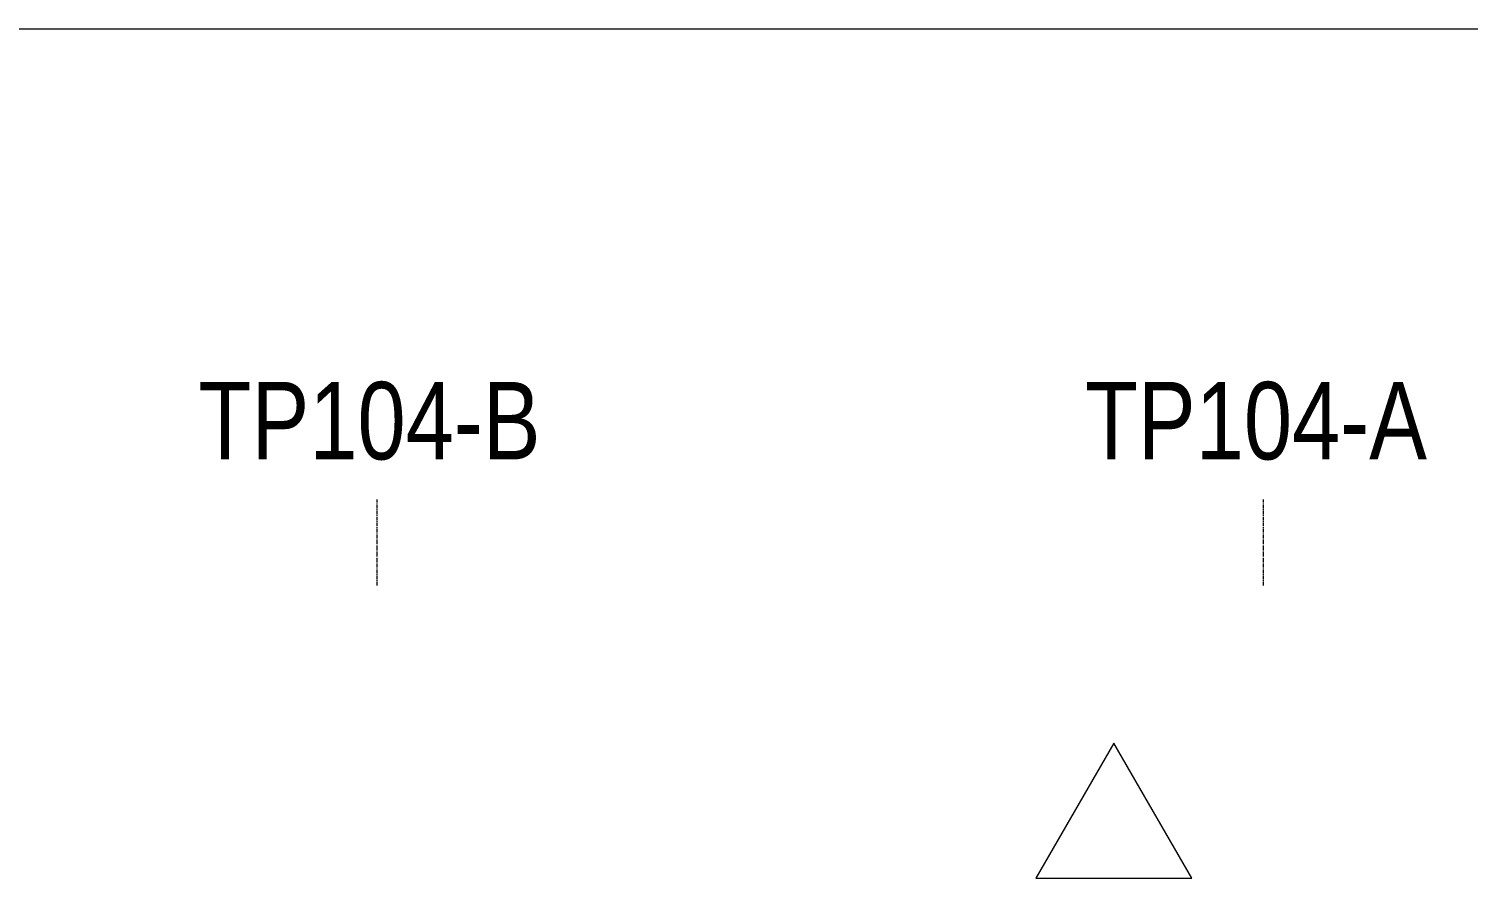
# Model space of a CAD drawing. Header units: inches. Extents: x 209270 to 234360, y -180214 to -150194.
# Drawn here: x 224333 to 229205, y -153081 to -150194 of the extents above; entities that cross this region are included whole.
import ezdxf
from ezdxf.enums import TextEntityAlignment as Align

# ---------------------------------------------------------------- set-up
doc = ezdxf.new("R2010")
doc.units = ezdxf.units.IN
doc.header["$LTSCALE"] = 10
doc.header["$MEASUREMENT"] = 0
doc.linetypes.add('CENTER', pattern=[2, 1.25, -0.25, 0.25, -0.25])
doc.layers.get('0').update_dxf_attribs({"color": 1})
for name, color, linetype, lineweight in [('AM_VIEWS', 1, 'Continuous', 0), ('CEN', 1, 'CENTER', 9), ('REV-F', 1, 'Continuous', 9), ('TEXT', 1, 'Continuous', 13)]:
    doc.layers.add(name, color=color, linetype=linetype, lineweight=lineweight)
doc.styles.add('TEXT_350', font='arial.ttf', dxfattribs={"width": 0.8, "height": 3.5})

# ---------------------------------------------------------------- blocks, each defined once
blk = doc.blocks.new('A$Cdd6af47b')
at = {"layer": 'REV-F'}
blk.add_lwpolyline([(-263.9, 457), (-527.7, 0), (0, 0)], close=True, dxfattribs=at)
blk = doc.blocks.new('OVERLAY_DRAWING')
at = {"layer": 'AM_VIEWS'}
blk.add_lwpolyline([(209270.3, -150194), (234359.8, -150194), (234359.8, -180214.3), (209270.3, -180214.3)], close=True, dxfattribs=at)
at = {"layer": 'CEN'}
for p, q in [((225511.9, -152078.7), (225511.9, -151787.7)), ((228511.9, -152078.7), (228511.9, -151787.7))]:
    blk.add_line(p, q, dxfattribs=at)
at = {"layer": 'REV-F'}
blk.add_blockref('A$Cdd6af47b', (228269.8, -153070.4), dxfattribs=at)
at = {"layer": 'TEXT', "style": 'TEXT_350', "width": 0.8}
for s, p in [('TP104-B', (225486.5, -151521, 0)), ('TP104-A', (228486.5, -151521, 0))]:
    blk.add_text(s, height=262.5, dxfattribs=at).set_placement(p, align=Align.MIDDLE)

msp = doc.modelspace()

# ---------------------------------------------------------------- block references
msp.add_blockref('OVERLAY_DRAWING', (0, 0))

doc.saveas('drawing.dxf')
